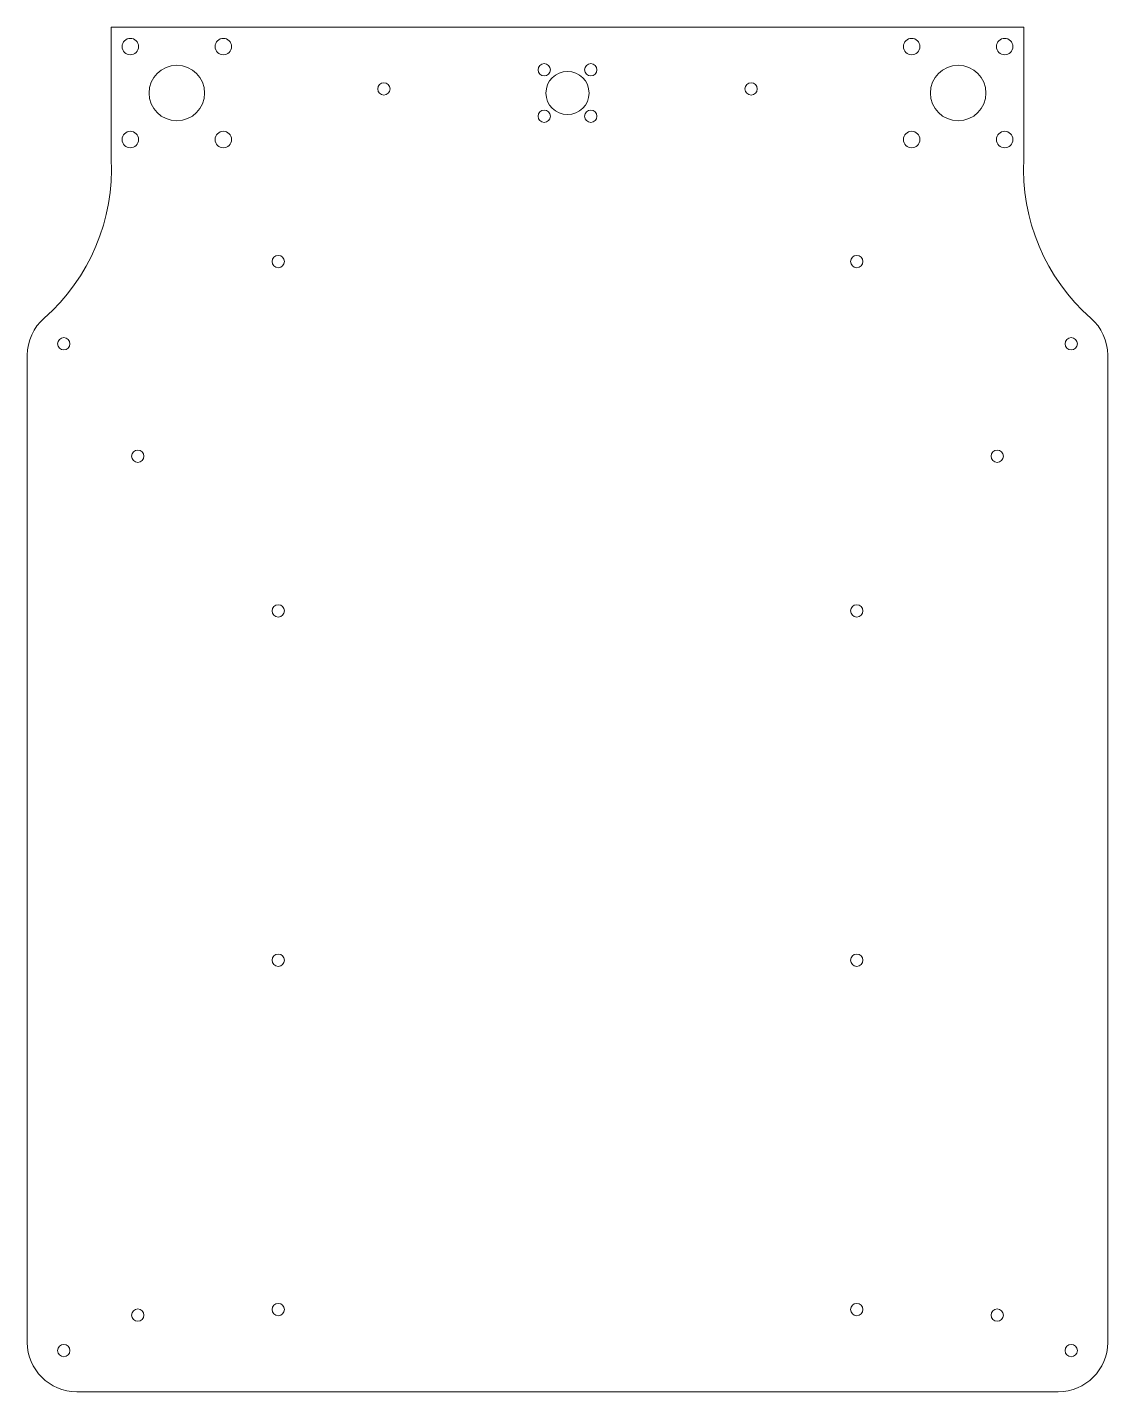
# Model space of a CAD drawing. Header units: millimetres. Extents: x -131 to 131, y -316 to 16.
import ezdxf

# ---------------------------------------------------------------- set-up
doc = ezdxf.new("R2010")
doc.units = ezdxf.units.MM

msp = doc.modelspace()

# ---------------------------------------------------------------- linework, layer by layer
at = {"color": 7, "linetype": 'Continuous', "lineweight": 15}
for p, q in [((111, 16), (-111, 16)), ((-111, 16), (-111, -16)), ((111, 16), (111, -16)), ((-131.36, -63.81), (-131.36, -304)), ((131.36, -63.81), (131.36, -304)), ((-119.36, -316), (119.36, -316))]:
    msp.add_line(p, q, dxfattribs=at)
for centre, radius in [((-106.31, 11.31), 2), ((-83.69, 11.31), 2), ((83.69, 11.31), 2), ((106.31, 11.31), 2), ((-95, 0), 6.75), ((-5.66, 5.66), 1.5), ((5.66, 5.66), 1.5), ((95, 0), 6.75), ((0, 0), 5.25), ((-44.66, 1), 1.5), ((44.66, 1), 1.5), ((-5.66, -5.66), 1.5), ((5.66, -5.66), 1.5), ((-106.31, -11.31), 2), ((-83.69, -11.31), 2), ((83.69, -11.31), 2), ((106.31, -11.31), 2), ((-70.33, -41), 1.5), ((70.33, -41), 1.5), ((-122.5, -61), 1.5), ((122.5, -61), 1.5), ((-104.5, -88.37), 1.5), ((104.5, -88.37), 1.5), ((-70.33, -126), 1.5), ((70.33, -126), 1.5), ((-70.33, -211), 1.5), ((70.33, -211), 1.5), ((-70.33, -296), 1.5), ((70.33, -296), 1.5), ((-104.5, -297.37), 1.5), ((104.5, -297.37), 1.5), ((-122.5, -306), 1.5), ((122.5, -306), 1.5)]:
    msp.add_circle(centre, radius, dxfattribs=at)
for centre, radius, start, end in [((-158.94, -18.69), 48.02, 311.2572, 3.2128), ((158.94, -18.69), 48.02, 176.7872, 228.7428), ((-119.36, -63.81), 12, 131.2572, 180), ((119.36, -63.81), 12, 0, 48.7428), ((-119.36, -304), 12, 180, 270), ((119.36, -304), 12, 270, 0)]:
    msp.add_arc(centre, radius, start, end, dxfattribs=at)

doc.saveas('drawing.dxf')
